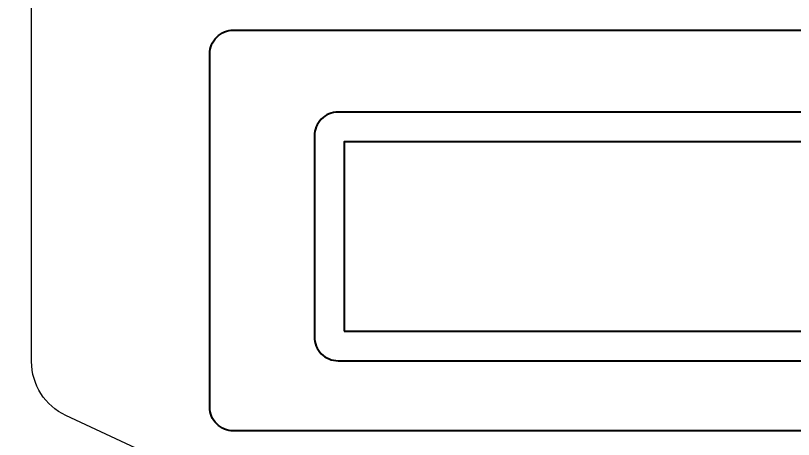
# Model space of a CAD drawing. Header units: inches. Extents: x 1065 to 1380, y -746 to -387.
# Drawn here: x 1129.56 to 1136.11, y -588.59 to -585.03 of the extents above; entities that cross this region are included whole.
import ezdxf

# ---------------------------------------------------------------- set-up
doc = ezdxf.new("R2010")
doc.units = ezdxf.units.IN
doc.header["$LTSCALE"] = 0.909449
doc.header["$MEASUREMENT"] = 0
doc.header["$PDMODE"] = 3
doc.header["$PDSIZE"] = 0.3125
doc.layers.get('0').update_dxf_attribs({"linetype": 'CONTINUOUS'})
doc.layers.get('Defpoints').update_dxf_attribs({"linetype": 'CONTINUOUS'})
for name, color, linetype in [('03 Solder resist', 6, 'CONTINUOUS'), ('04 Chip', 20, 'CONTINUOUS'), ('06 Cutline', 4, 'CONTINUOUS'), ('07 Potting', 132, 'CONTINUOUS'), ('DIM（标注）', 3, 'CONTINUOUS')]:
    doc.layers.add(name, color=color, linetype=linetype)
doc.styles.add('CCN-1', font='', dxfattribs={"width": 0.85})
doc.styles.add('宋体', font='', dxfattribs={"width": 0.8})
doc.styles.get('CCN-1').set_extended_font_data('SimSun')
doc.styles.get('宋体').set_extended_font_data('SimSun')
doc.dimstyles.new('DIM-CCN', dxfattribs={"dimscale": 0.9, "dimtxt": 1.7, "dimasz": 1.8, "dimexe": 1.5, "dimexo": 0.5, "dimgap": 0.3, "dimtad": 1, "dimzin": 0, "dimdsep": 46, "dimtxsty": 'CCN-1', "dimblk": 'OPEN30', "dimcen": 0.05, "dimclrd": 256, "dimclre": 256, "dimclrt": 256, "dimadec": 0, "dimazin": 0, "dimtfac": 1, "dimtofl": 0, "dimtmove": 0, "dimatfit": 3, "dimldrblk": 'OPEN30', "dimfxl": 1, "dimtolj": 1, "dimtzin": 0, "dimlwd": -1, "dimlwe": -1, "dimarcsym": 0})

# ---------------------------------------------------------------- blocks, each defined once
blk = doc.blocks.new('GVO3310')
at = {"layer": '03 Solder resist'}
blk.add_lwpolyline([(3747.8051, -502.2748), (3755.4451, -502.2748, 0.414214), (3755.6451, -502.0748), (3755.6451, -500.3848, 0.414214), (3755.4451, -500.1848), (3747.8051, -500.1848, 0.414214), (3747.6051, -500.3848), (3747.6051, -502.0748, 0.414214)], format="xyb", close=True, dxfattribs=at)
at = {"layer": '04 Chip'}
blk.add_lwpolyline([(3747.8551, -502.0248), (3755.3951, -502.0248), (3755.3951, -500.4348), (3747.8551, -500.4348)], close=True, dxfattribs=at)
at = {"layer": '06 Cutline', "lineweight": 0}
blk.add_lwpolyline([(3755.7751, -506.4847), (3747.4751, -506.4847, -0.414214), (3747.2751, -506.2847), (3747.2751, -506.1347, -0.345535), (3747.4276, -505.9404, 0.116429), (3747.5299, -505.8882), (3747.7869, -505.6702, 0.220246), (3747.8751, -505.4795), (3747.8751, -503.8364), (3745.5138, -502.7353, -0.291473), (3745.2251, -502.2822), (3745.2251, -496.4889, -0.414214), (3745.5251, -496.1889), (3757.7251, -496.1889, -0.414214)], format="xyb", dxfattribs=at)
at = {"layer": '07 Potting'}
blk.add_lwpolyline([(3746.9251, -499.4948), (3756.3251, -499.4948, -0.414214), (3756.5251, -499.6948), (3756.5251, -502.6648, -0.414214), (3756.3251, -502.8648), (3746.9251, -502.8648, -0.414214), (3746.7251, -502.6648), (3746.7251, -499.6948, -0.414214)], format="xyb", close=True, dxfattribs=at)
blk = doc.blocks.new('*D184')
at = {"layer": 'Defpoints', "color": 0, "transparency": 16777216}
for p in [(1092.8403, -565.5342), (1113.8469, -565.5342), (1131.8411, -591.6812)]:
    blk.add_point(p, dxfattribs=at)
at = {"layer": 'DIM（标注）', "transparency": 16777216}
for p, q in [((1113.3969, -565.5342), (1091.9403, -565.5342)), ((1092.8403, -589.4312), (1092.8403, -567.7842)), ((1131.3911, -591.6812), (1091.9403, -591.6812))]:
    blk.add_line(p, q, dxfattribs=at)
for points in [[(1092.4653, -567.7842), (1093.2153, -567.7842), (1092.8403, -565.5342)], [(1092.4653, -589.4312), (1093.2153, -589.4312), (1092.8403, -591.6812)]]:
    blk.add_solid(points, dxfattribs=at)
at = {"layer": 'DIM（标注）', "transparency": 16777216, "insert": (1091.3573, -578.6077), "char_height": 2.25, "attachment_point": 5, "rotation": 90, "style": '宋体'}
blk.add_mtext('\\A1;*26.15%%P0.5', dxfattribs=at)
blk = doc.blocks.new('_Open30')
at = {"color": 0, "linetype": 'ByBlock', "lineweight": -2}
for p, q in [((-1, 0.2679), (0, 0)), ((0, 0), (-1, -0.2679)), ((0, 0), (-1, 0))]:
    blk.add_line(p, q, dxfattribs=at)

msp = doc.modelspace()

# ---------------------------------------------------------------- block references
at = {"color": 1}
msp.add_blockref('GVO3310', (-2615.5307, -85.6565), dxfattribs=at)

# ---------------------------------------------------------------- dimensions: what is measured, and where the dimension line sits
at = {"layer": 'DIM（标注）'}
dim = msp.add_linear_dim(base=(1092.8403, -565.5342), p1=(1131.8411, -591.6812), p2=(1113.8469, -565.5342), angle=90, text='*<>%%P0.5', dimstyle='DIM-CCN', override={"dimtxt": 2.5, "dimasz": 2.5, "dimexe": 1, "dimtxsty": '宋体', "dimsah": 1, "dimdle": 5, "dimtzin": 0}, dxfattribs=at)
dim.commit()
dim.dimension.update_dxf_attribs({"geometry": '*D184', "text_midpoint": (1091.3573, -578.6077)})

doc.saveas('drawing.dxf')
